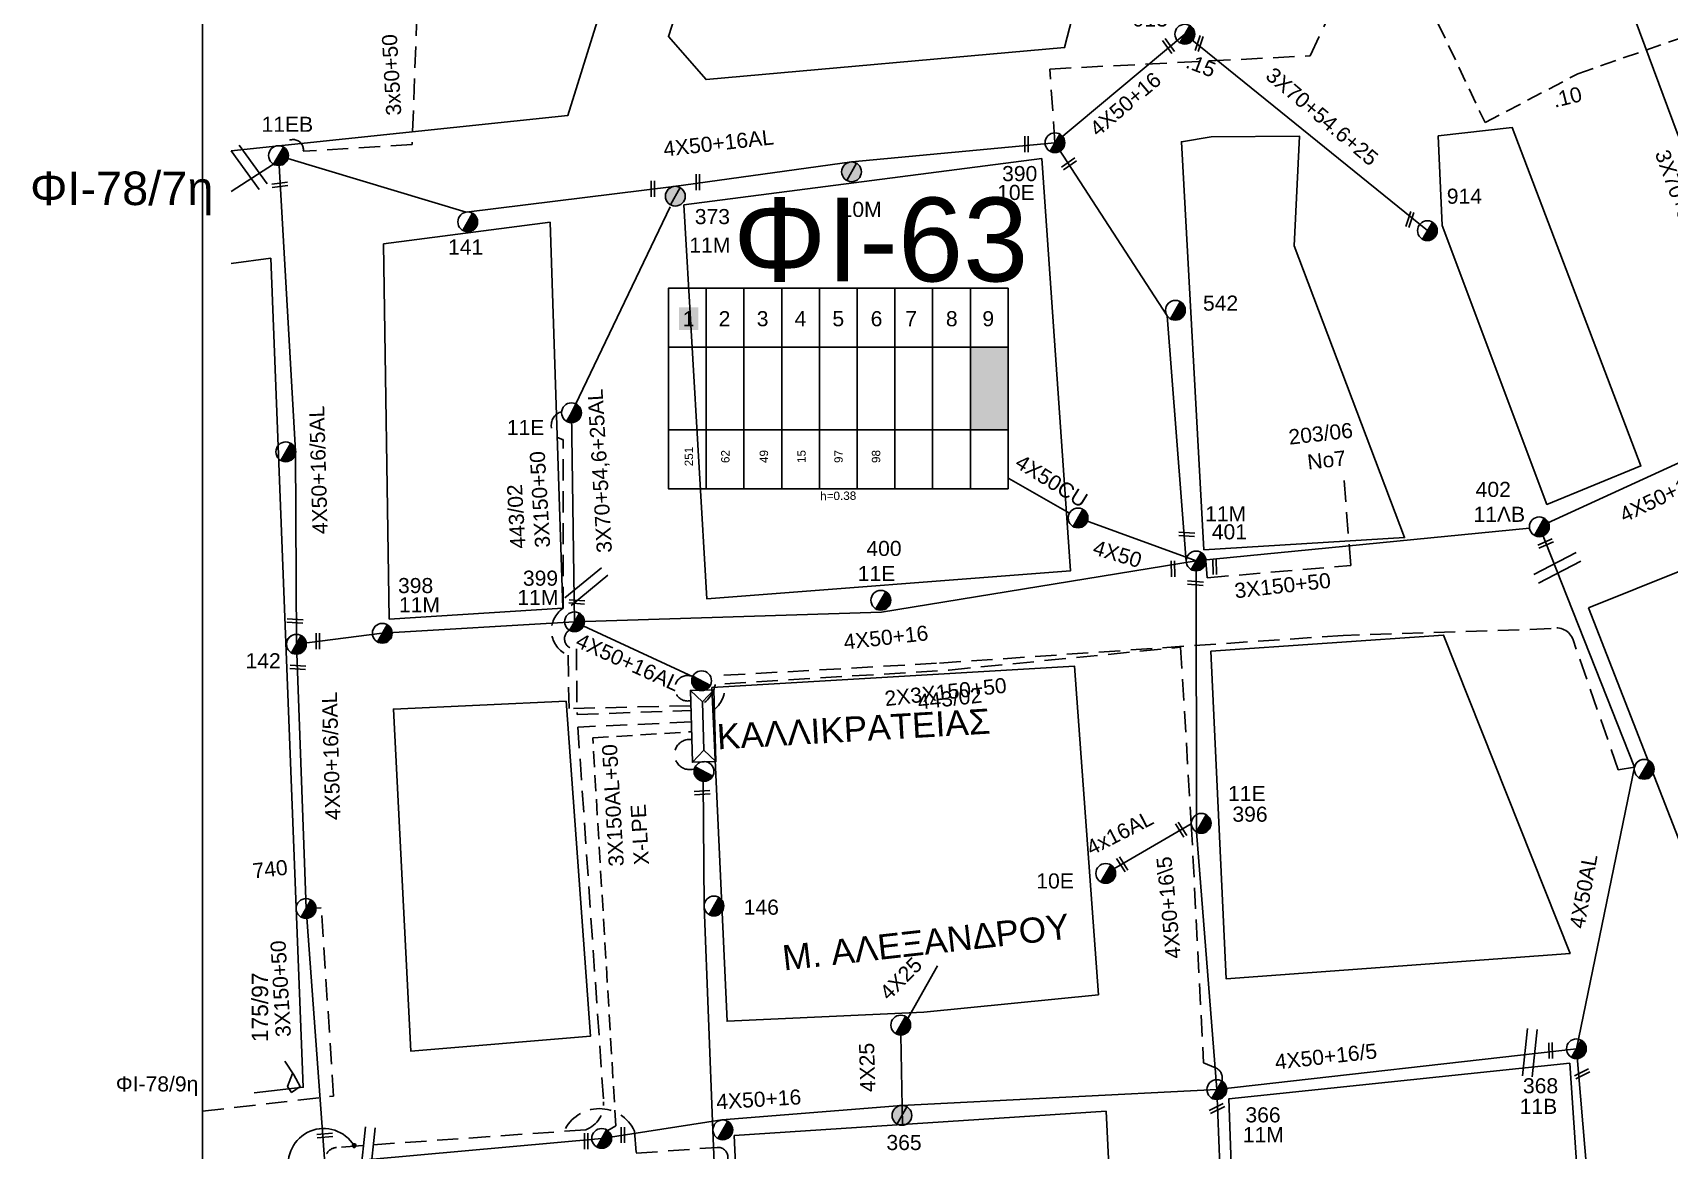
# Model space of a CAD drawing. Header units: millimetres. Extents: x 7453 to 9570, y 777 to 1872.
# Drawn here: x 7471.5 to 7666.6, y 1642.2 to 1775.5 of the extents above; entities that cross this region are included whole.
import ezdxf
from ezdxf.enums import TextEntityAlignment as Align

# ---------------------------------------------------------------- set-up
doc = ezdxf.new("R2010")
doc.units = ezdxf.units.MM
doc.linetypes.add('DASHED', pattern=[19.05, 12.7, -6.35])
for name, color, linetype in [('Άγνωστα', 7, 'Continuous'), ('Ασφαλειοκιβώτια Χ.Τ 9 αναχωρήσεων', 7, 'Continuous'), ('Γέφυρες Εναέριου Δικτύου', 7, 'Continuous'), ('Γυμνά εναέρια ΧΤ (3Φ)   4x16AL', 7, 'Continuous'), ('Γυμνά εναέρια ΧΤ (3Φ)   4x50AL', 7, 'Continuous'), ('Γυμνά εναέρια ΧΤ και ΦΟΠ (3Φ)   4x50+16AL', 7, 'Continuous'), ('Εναέρια παροχή ΧΤ 4x25', 7, 'SYN_LINE'), ('Επιγραφές - Σχήματα', 7, 'Continuous'), ('Καλώδια ΧΤ   3x150+50AL', 7, 'DASHED'), ('Καλώδια ΧΤ   3x150AL+50XLPE', 7, 'DASHED'), ('Καλώδια ΧΤ   4x25CU', 7, 'DASHED'), ('Καλώδια ΧΤ   4x50CU', 7, 'DASHED'), ('Μηχανική τομή', 7, 'Continuous'), ('Στύλος Ξύλινος', 7, 'Continuous'), ('Στύλος Ξύλινος @ 1', 7, 'Continuous'), ('Στύλος ΦΜ', 7, 'Continuous'), ('Στύλος ΦΜ @ 1', 7, 'Continuous'), ('Συνδέσεις', 7, 'Continuous'), ('Συνεστραμμένα ΧΤ   3x70+54.6+25 AL', 7, 'SYN_LINE'), ('Τομή', 7, 'Continuous'), ('Υποσταθμός εναέριος 2 στύλων', 7, 'Continuous'), ('Υποσταθμός πόλεως', 7, 'Continuous'), ('Υπόβαθρο ΔΕΗ', 7, 'Continuous'), ('Υπόγεια Καλώδια Δικτύου ΧΤ   .10', 7, 'DASHED'), ('Υπόγεια Καλώδια Δικτύου ΧΤ   .15', 7, 'DASHED')]:
    doc.layers.add(name, color=color, linetype=linetype)
doc.styles.get("Standard").update_dxf_attribs({"font": 'ARIAL.TTF'})
doc.linetypes.add('SYN_LINE', pattern='A,0.5,-0.0001,["/\\/\\/\\/",Standard,S=0.1,R=0,X=0,Y=-0.05],-0.25', length=0.7501)

# ---------------------------------------------------------------- blocks, each defined once
blk = doc.blocks.new('ΥΠΑΡΧΩΝ ΤΣΙΜΕΝΤΕΝΙΟΣ ΣΤΥΛΟΣ')
at = {"layer": 'Στύλος ΦΜ'}
blk.add_hatch(color=7, dxfattribs=at).paths.add_polyline_path([(-1.29, -2.28, 0.574793), (2.62, 0, 0.268822), (1.3, 2.27)])
at = {"layer": 'Στύλος ΦΜ', "color": 7}
blk.add_line((-1.29, -2.28), (1.3, 2.27), dxfattribs=at)
blk.add_circle((0, 0), 2.62, dxfattribs=at)
at = {"layer": 'Στύλος ΦΜ', "flags": 4}
for tag, p in [('ΑΡΙΘΜΟΣ', (-4.68, 8.05)), ('ΤΥΠΟΣ', (-4.91, 3.03))]:
    blk.add_attdef(tag, p, '', height=4, dxfattribs=at)
blk = doc.blocks.new('ΥΠΑΡΧΩΝ ΞΥΛΙΝΟΣ ΣΤΥΛΟΣ')
at = {"layer": 'Στύλος Ξύλινος'}
h = blk.add_hatch(color=7, dxfattribs=at)
h.paths.add_polyline_path([(-2.62, 0, 0.270008), (-1.29, -2.28), (1.3, 2.27, 0.576266)])
h.paths.add_polyline_path([(-1.29, -2.28, 0.574793), (2.62, 0, 0.268822), (1.3, 2.27)])
at = {"layer": 'Στύλος Ξύλινος', "color": 7}
blk.add_line((-1.29, -2.28), (1.3, 2.27), dxfattribs=at)
blk.add_circle((0, 0), 2.62, dxfattribs=at)
at = {"layer": 'Στύλος Ξύλινος', "flags": 4}
for tag, p in [('ΑΡΙΘΜΟΣ', (-4.91, 8.6)), ('ΤΥΠΟΣ', (-4.85, 3.39))]:
    blk.add_attdef(tag, p, '', height=4, dxfattribs=at)
blk = doc.blocks.new('ΥΠΟΣΤΑΘΜΟΣ ΕΝΑΕΡΙΟΣ ΕΠΙ 2 ΣΤΥΛΩΝ')
at = {"layer": 'Υποσταθμός εναέριος 2 στύλων', "linetype": 'Continuous'}
for points in [[(-11.97, -2.11, 0.574793), (-8.45, -0.07, 0.268822), (-9.64, 1.98)], [(9.68, -2.15, 0.574793), (13.19, -0.1, 0.268822), (12.01, 1.95)]]:
    blk.add_hatch(color=256, dxfattribs=at).paths.add_polyline_path(points)
for p, q in [((-11.97, -2.11), (-9.64, 1.98)), ((9.68, -2.15), (12.01, 1.95))]:
    blk.add_line(p, q, dxfattribs=at)
for centre in [(-10.81, -0.07), (10.84, -0.1)]:
    blk.add_circle(centre, 2.36, dxfattribs=at)
at = {"layer": 'Υποσταθμός πόλεως', "linetype": 'Continuous', "ltscale": 40}
blk.add_lwpolyline([(-8.57, 2.82), (8.57, 2.82), (8.57, -2.82), (-8.57, -2.82)], close=True, dxfattribs=at)
for points in [[(-5.75, 0), (-8.57, 2.82)], [(-8.57, -2.82), (-5.75, 0)], [(-5.75, 0), (5.75, 0)], [(5.75, 0), (8.57, 2.82)], [(8.57, -2.82), (5.75, 0)]]:
    blk.add_lwpolyline(points, dxfattribs=at)
at = {"layer": 'Υποσταθμός εναέριος 2 στύλων', "ltscale": 40, "flags": 1}
for tag, p in [('ΜΕΤΑΣΧΗΜΑΤΙΣΜΟΣ', (14.09, 2.51)), ('ΙΣΧΥΣ', (14.07, -0.28)), ('ΑΡΙΘΜΟΣ', (14.19, -3))]:
    blk.add_attdef(tag, p, '', height=1.8, dxfattribs=at)
blk = doc.blocks.new('ΜΗΧΑΝΙΚΗ ΤΟΜΗ')
at = {"layer": 'Μηχανική τομή', "ltscale": 40}
for p, q in [((-1.89, 0.78), (1.89, 0.78)), ((1.89, 0), (-1.89, 0))]:
    blk.add_line(p, q, dxfattribs=at)
blk = doc.blocks.new('ΤΟΜΗ')
at = {"layer": 'Τομή', "ltscale": 40}
for p, q in [((-5.68, 0), (5.68, 0)), ((5.68, -2.33), (-5.68, -2.33))]:
    blk.add_line(p, q, dxfattribs=at)
blk = doc.blocks.new('ΑΣΦΑΛΕΙΟΚΙΒΩΤΙΟ ΥΠΟΣΤΑΘΜΟΥ 9A ΑΝΑΧΩΡΗΣΕΩΝ')
at = {"layer": 'Ασφαλειοκιβώτια Χ.Τ 9 αναχωρήσεων', "ltscale": 40}
for p, q in [((0, 0), (0, 23.91)), ((4.5, 0), (4.5, 23.91)), ((9, 0), (9, 23.91)), ((13.5, 0), (13.5, 23.91)), ((18, 0), (18, 23.91)), ((22.5, 0), (22.5, 23.91)), ((27, 0), (27, 23.91)), ((31.5, 0), (31.5, 23.91)), ((36, 0), (36, 23.91)), ((0, 16.87), (40.5, 16.87)), ((0, 7.04), (40.5, 7.04))]:
    blk.add_line(p, q, dxfattribs=at)
at = {"layer": 'Ασφαλειοκιβώτια Χ.Τ 9 αναχωρήσεων'}
blk.add_lwpolyline([(40.5, 0), (40.5, 23.91), (0, 23.91), (0, 0)], close=True, dxfattribs=at)
for s, p in [('1', (1.71, 19.38)), ('2', (5.99, 19.38)), ('3', (10.53, 19.38)), ('4', (15.04, 19.38)), ('5', (19.55, 19.38)), ('6', (24.11, 19.38)), ('7', (28.24, 19.38)), ('8', (33.08, 19.38)), ('9', (37.43, 19.38))]:
    blk.add_text(s, height=1.8, dxfattribs=at).set_placement(p)
at = {"layer": 'Ασφαλειοκιβώτια Χ.Τ 9 αναχωρήσεων', "ltscale": 40}
for tag, height, rotation, p in [('ΟΝΟΜΑ', 2.5, 0.6514, (19.14, 25.35)), ('ΚΕΙΜΕΝΟ 1', 1, 90, (2.42, 3.84)), ('ΚΕΙΜΕΝΟ 2', 1, 90, (6.78, 3.84)), ('ΚΕΙΜΕΝΟ 3', 1, 90, (11.38, 3.84)), ('ΚΕΙΜΕΝΟ 4', 1, 90, (15.86, 3.84)), ('ΚΕΙΜΕΝΟ 5', 1, 90, (20.28, 3.84)), ('ΚΕΙΜΕΝΟ 6', 1, 90, (24.74, 3.84)), ('ΚΕΙΜΕΝΟ 7', 1, 90, (29.28, 3.84)), ('ΚΕΙΜΕΝΟ 8', 1, 90, (33.65, 3.84)), ('ΚΕΙΜΕΝΟ 9', 1, 90, (38.21, 3.84)), ('ΣΧ', 1, 0.6514, (20.24, -0.85))]:
    blk.add_attdef(tag, text='', height=height, rotation=rotation, dxfattribs=at).set_placement(p, align=Align.MIDDLE_CENTER)
blk = doc.blocks.new('_ΣΥΝΔΕΣΗ')
at = {"layer": 'Συνδέσεις', "linetype": 'SYN_LINE', "ltscale": 40}
blk.add_hatch(color=256, dxfattribs=at).paths.add_polyline_path([(0.5, -0.01, 1), (-0.5, -0.01, 1)])
at = {"layer": 'Συνδέσεις'}
blk.add_circle((0, -0.01), 0.5, dxfattribs=at)

msp = doc.modelspace()

# ---------------------------------------------------------------- hatches: boundary and pattern name
at = {"layer": 'Ασφαλειοκιβώτια Χ.Τ 9 αναχωρήσεων'}
for color, points in [(6, [(7548.53, 1740.08), (7550.83, 1740.08), (7550.83, 1742.79), (7548.53, 1742.79)]), (85, [(7548.53, 1740.08), (7550.83, 1740.08), (7550.83, 1742.79), (7548.53, 1742.79)]), (5, [(7548.53, 1740.08), (7550.83, 1740.08), (7550.83, 1742.79), (7548.53, 1742.79)]), (2, [(7548.53, 1740.08), (7550.83, 1740.08), (7550.83, 1742.79), (7548.53, 1742.79)]), (1, [(7548.53, 1740.08), (7550.83, 1740.08), (7550.83, 1742.79), (7548.53, 1742.79)]), (62, [(7548.53, 1740.08), (7550.83, 1740.08), (7550.83, 1742.79), (7548.53, 1742.79)]), (27, [(7548.53, 1740.08), (7550.83, 1740.08), (7550.83, 1742.79), (7548.53, 1742.79)]), (133, [(7587.77, 1738.02), (7583.27, 1738.02), (7583.27, 1728.19), (7587.77, 1728.19)])]:
    msp.add_hatch(color=color, dxfattribs=at).paths.add_polyline_path(points)

# ---------------------------------------------------------------- linework, layer by layer
at = {"layer": 'Άγνωστα', "color": 151, "linetype": 'DASHED', "ltscale": 0.2}
msp.add_lwpolyline([(7593.35, 1762.41), (7592.73, 1771.21), (7623.78, 1772.78), (7629.25, 1784.39)], dxfattribs=at)
at = {"layer": 'Άγνωστα', "color": 7, "linetype": 'DASHED', "ltscale": 0.2}
msp.add_lwpolyline([(7517.41, 1781.51), (7516.71, 1762.21), (7503.73, 1761.4, 0.943603), (7501.36, 1761.91, 64.561217)], format="xyb", dxfattribs=at)
at = {"layer": 'Άγνωστα', "color": 27}
msp.add_lwpolyline([(7500.2, 1759.86), (7495.14, 1756.6)], dxfattribs=at)
at = {"layer": 'Άγνωστα', "color": 1, "linetype": 'DASHED', "ltscale": 0.2}
msp.add_lwpolyline([(7536.29, 1702.06), (7536.38, 1694.22), (7549.95, 1694.7)], dxfattribs=at)
msp.add_arc((7536.09, 1703.25), 1.21, 121.7858, 279.5307, dxfattribs=at)
at = {"layer": 'Γέφυρες Εναέριου Δικτύου', "ltscale": 20}
msp.add_arc((7506.17, 1640.61), 4.23, 31.1536, 275.4678, dxfattribs=at)
at = {"layer": 'Γυμνά εναέρια ΧΤ (3Φ)   4x16AL', "color": 27, "ltscale": 20}
msp.add_lwpolyline([(7609.61, 1681.17), (7599.41, 1675.27)], dxfattribs=at)
at = {"layer": 'Γυμνά εναέρια ΧΤ (3Φ)   4x50AL', "color": 2, "linetype": 'SYN_LINE', "ltscale": 15}
msp.add_lwpolyline([(7610.18, 1712.54), (7596.12, 1717.67)], dxfattribs=at)
at = {"layer": 'Γυμνά εναέρια ΧΤ και ΦΟΠ (3Φ)   4x50+16AL', "color": 151}
for points in [[(7608.84, 1775.37), (7593.35, 1762.42), (7606.72, 1741.79), (7609, 1712.45)], [(7651.1, 1716.61), (7682.56, 1731.02)], [(7610.18, 1712.54), (7649.94, 1716.46)]]:
    msp.add_lwpolyline(points, dxfattribs=at)
at = {"layer": 'Γυμνά εναέρια ΧΤ και ΦΟΠ (3Φ)   4x50+16AL', "color": 133}
for points in [[(7501.9, 1760.52), (7523.16, 1754.14), (7547.91, 1757.21), (7569.14, 1760.13), (7593.35, 1762.41)], [(7500.85, 1759.71), (7502.82, 1725.62), (7502.91, 1702.6)]]:
    msp.add_lwpolyline(points, dxfattribs=at)
at = {"layer": 'Γυμνά εναέρια ΧΤ και ΦΟΠ (3Φ)   4x50+16AL', "color": 62}
msp.add_lwpolyline([(7679.54, 1568.23), (7659.97, 1596.39), (7658.75, 1616.21), (7655.52, 1654.35), (7662.44, 1687.93), (7651.11, 1716.61)], dxfattribs=at)
at = {"layer": 'Γυμνά εναέρια ΧΤ και ΦΟΠ (3Φ)   4x50+16AL', "color": 2}
for points in [[(7550.21, 1698.71), (7536.07, 1705.27), (7572.66, 1706.44), (7610.18, 1712.54)], [(7610.18, 1712.54), (7610.21, 1680.22), (7612.65, 1649.48)]]:
    msp.add_lwpolyline(points, dxfattribs=at)
at = {"layer": 'Γυμνά εναέρια ΧΤ και ΦΟΠ (3Φ)   4x50+16AL', "color": 1}
for points in [[(7502.91, 1702.6), (7513.15, 1703.91), (7536.07, 1705.27)], [(7502.91, 1702.6), (7504.07, 1671.08), (7506.3, 1640.67), (7495.14, 1639.05)]]:
    msp.add_lwpolyline(points, dxfattribs=at)
at = {"layer": 'Γυμνά εναέρια ΧΤ και ΦΟΠ (3Φ)   4x50+16AL', "color": 5, "linetype": 'DASHED', "ltscale": 0.2}
msp.add_lwpolyline([(7550.04, 1691.23, 1.268308), (7550.38, 1687.75)], format="xyb", dxfattribs=at)
at = {"layer": 'Γυμνά εναέρια ΧΤ και ΦΟΠ (3Φ)   4x50+16AL', "color": 5}
msp.add_lwpolyline([(7551.4, 1686.26), (7551.51, 1671.37), (7552.57, 1644.64), (7553.47, 1622.24), (7554.99, 1593.37), (7556.21, 1571.85)], dxfattribs=at)
at = {"layer": 'Γυμνά εναέρια ΧΤ και ΦΟΠ (3Φ)   4x50+16AL', "color": 6}
msp.add_lwpolyline([(7655.52, 1654.35), (7612.65, 1649.48), (7575.05, 1647.58), (7553.65, 1645.86), (7539.31, 1643.66), (7506.3, 1640.67)], dxfattribs=at)
at = {"layer": 'Γυμνά εναέρια ΧΤ και ΦΟΠ (3Φ)   4x50+16AL', "color": 27}
msp.add_lwpolyline([(7612.65, 1649.48), (7613.85, 1619.27), (7614.28, 1594.81), (7615.96, 1574.53), (7618.18, 1563.19)], dxfattribs=at)
at = {"layer": 'Εναέρια παροχή ΧΤ 4x25', "ltscale": 10}
msp.add_lwpolyline([(7575.31, 1657.04), (7579.36, 1664.26)], dxfattribs=at)
at = {"layer": 'Επιγραφές - Σχήματα'}
msp.add_lwpolyline([(7491.72, 779.23), (9463.63, 779.23), (9463.63, 1862.62), (7491.72, 1862.62)], close=True, dxfattribs=at)
at = {"layer": 'Επιγραφές - Σχήματα', "ltscale": 20}
msp.add_lwpolyline([(7501.52, 1652.89), (7502.61, 1651.23), (7503.36, 1649.84), (7502.33, 1649.15), (7501.86, 1649.84), (7502.44, 1651.4)], dxfattribs=at)
at = {"layer": 'Επιγραφές - Σχήματα', "color": 2, "linetype": 'DASHED', "ltscale": 0.2}
msp.add_arc((7549.55, 1697.35), 1.52, 66.3499, 283.9944, dxfattribs=at)
at = {"layer": 'Καλώδια ΧΤ   3x150+50AL', "color": 133, "ltscale": 0.2}
msp.add_lwpolyline([(7549.93, 1695.26), (7535.42, 1694.93), (7535.3, 1701.29, -0.59482), (7534.72, 1706.9), (7534.73, 1727.01, -0.798181), (7534.53, 1730.34, -4.113089)], format="xyb", dxfattribs=at)
at = {"layer": 'Καλώδια ΧΤ   3x150+50AL', "color": 151, "ltscale": 0.2}
msp.add_lwpolyline([(7611.35, 1712.54), (7611.5, 1710.53), (7628.63, 1712.01), (7627.72, 1723.34)], dxfattribs=at)
at = {"layer": 'Καλώδια ΧΤ   3x150+50AL', "color": 62, "ltscale": 0.2}
for points in [[(7627.73, 1703.66), (7579.24, 1700.33), (7552.89, 1698.84, -0.246479), (7551.58, 1695.65)], [(7662.44, 1687.93), (7660.5, 1687.63), (7655.12, 1703.13, 0.403301), (7652.5, 1704.46), (7627.73, 1703.66)]]:
    msp.add_lwpolyline(points, format="xyb", dxfattribs=at)
at = {"layer": 'Καλώδια ΧΤ   3x150+50AL', "color": 27, "ltscale": 0.2}
msp.add_lwpolyline([(7552.59, 1694.65, 0.258208), (7553.98, 1697.89), (7580.74, 1699.52), (7608.32, 1702.24), (7609.61, 1681.17), (7611.06, 1652.67), (7612.51, 1652.08, -0.391453), (7613.24, 1650.51, 0.181237)], format="xyb", dxfattribs=at)
at = {"layer": 'Καλώδια ΧΤ   3x150+50AL', "color": 85, "ltscale": 0.2}
for points in [[(7549.98, 1693.33), (7536.47, 1692.72), (7539.54, 1648.01, -0.329038), (7537.42, 1644.69), (7507.69, 1642.58, 0.255367), (7506.52, 1641.82, 1.685045)], [(7543.24, 1644.53), (7543.43, 1641.88), (7553.07, 1642.59, -0.404715), (7554.37, 1641.5), (7555.12, 1624.8, -0.912851), (7555.29, 1620.08), (7556.45, 1596.1, -1.034704), (7556.43, 1590.9), (7557.05, 1577.33), (7557.91, 1576.96, -0.432669), (7558.33, 1575.77), (7556.21, 1571.85)]]:
    msp.add_lwpolyline(points, format="xyb", dxfattribs=at)
at = {"layer": 'Καλώδια ΧΤ   3x150+50AL', "color": 62, "ltscale": 0.2}
msp.add_lwpolyline([(7491.72, 1646.9), (7507.35, 1648.7), (7505.87, 1671.16), (7504.07, 1671.03)], dxfattribs=at)
at = {"layer": 'Καλώδια ΧΤ   3x150+50AL', "color": 85, "ltscale": 0.2}
msp.add_arc((7539.03, 1642.57), 4.64, 25.0209, 155.2506, dxfattribs=at)
at = {"layer": 'Καλώδια ΧΤ   3x150AL+50XLPE', "color": 6, "ltscale": 0.15}
msp.add_lwpolyline([(7540.03, 1644.59), (7541, 1645.14), (7538.24, 1691.44), (7550.02, 1692.16)], dxfattribs=at)
at = {"layer": 'Καλώδια ΧΤ   4x25CU', "linetype": 'SYN_LINE', "ltscale": 14}
msp.add_lwpolyline([(7575.16, 1645.28), (7574.96, 1656)], dxfattribs=at)
at = {"layer": 'Καλώδια ΧΤ   4x50CU', "color": 2, "linetype": 'SYN_LINE', "ltscale": 10}
msp.add_line((7595.09, 1718.25), (7587.85, 1722.36), dxfattribs=at)
at = {"layer": 'Συνεστραμμένα ΧΤ   3x70+54.6+25 AL', "color": 6, "ltscale": 15}
msp.add_lwpolyline([(7660.87, 1781.6), (7667.54, 1763.59), (7674.53, 1746.82), (7682.56, 1731.02)], dxfattribs=at)
at = {"layer": 'Συνεστραμμένα ΧΤ   3x70+54.6+25 AL', "color": 151, "ltscale": 15}
msp.add_lwpolyline([(7637.76, 1751.93), (7608.84, 1775.37)], dxfattribs=at)
at = {"layer": 'Συνεστραμμένα ΧΤ   3x70+54.6+25 AL', "color": 133, "ltscale": 20}
msp.add_lwpolyline([(7536.07, 1705.27), (7535.71, 1730.21), (7547.49, 1754.79)], dxfattribs=at)
at = {"layer": 'Υπόβαθρο ΔΕΗ'}
for points in [[(7495.41, 1807.26), (7501.16, 1821.86), (7547.71, 1805.6), (7535.27, 1765.65), (7495.14, 1761.44)], [(7556.64, 1804.15), (7598.13, 1787.99), (7594.5, 1773.77), (7551.75, 1769.96), (7547.27, 1775.1), (7556.64, 1804.15)], [(7639.03, 1763.24), (7639.51, 1752.54), (7652, 1719.27), (7663.22, 1723.88), (7647.85, 1764.25), (7639.03, 1763.24)], [(7611.12, 1713.88), (7635.03, 1715.32), (7621.87, 1750.11), (7622.52, 1763.19), (7611.97, 1763.11), (7608.42, 1762.53), (7611.12, 1713.88)], [(7549.11, 1755), (7591.77, 1760.52), (7595.2, 1711.34), (7551.83, 1708.02), (7549.11, 1755)], [(7513.31, 1750.37), (7533.15, 1752.94), (7534.68, 1706.9), (7513.99, 1705.61), (7513.31, 1750.37)], [(7495.14, 1748.02), (7499.86, 1748.63), (7503.74, 1649.76), (7497.88, 1649.09)], [(7656.96, 1706.95), (7668.26, 1711.48), (7683.02, 1672.98), (7672.07, 1668.21), (7656.96, 1706.95)], [(7611.95, 1701.79), (7639.68, 1703.69), (7654.76, 1665.73), (7613.76, 1662.71), (7611.95, 1701.79)], [(7598.55, 1660.8), (7595.68, 1700), (7552.46, 1697.44), (7554.26, 1657.63), (7577.72, 1658.7), (7598.55, 1660.8)], [(7535.06, 1695.82), (7514.48, 1694.86), (7516.54, 1654.08), (7537.96, 1655.85), (7535.06, 1695.82)], [(7654.74, 1652.64), (7614.09, 1648.39), (7616.68, 1576.11), (7659.76, 1578.13), (7654.74, 1652.64)], [(7599.45, 1646.91), (7555.11, 1643.99), (7558.4, 1572.89), (7602.99, 1574.8), (7599.45, 1646.91)]]:
    msp.add_lwpolyline(points, dxfattribs=at)
at = {"layer": 'Υπόγεια Καλώδια Δικτύου ΧΤ   .10', "color": 62, "ltscale": 0.15}
msp.add_lwpolyline([(7631.03, 1783.42, 1.091756), (7633.21, 1781.4), (7634.44, 1784.41, -0.669634), (7635.39, 1784.36), (7644.63, 1764.82), (7655.71, 1770.65), (7679.67, 1778.98), (7708.77, 1709.32, -1.01034), (7710.81, 1704.7), (7716.12, 1691.78)], format="xyb", dxfattribs=at)

# ---------------------------------------------------------------- block references
at = {"layer": 'Ασφαλειοκιβώτια Χ.Τ 9 αναχωρήσεων'}
ref = msp.add_blockref('ΑΣΦΑΛΕΙΟΚΙΒΩΤΙΟ ΥΠΟΣΤΑΘΜΟΥ 9A ΑΝΑΧΩΡΗΣΕΩΝ', (7547.27, 1721.15), dxfattribs=at)
ref.add_attrib('ΚΕΙΜΕΝΟ 6', '98', dxfattribs={"ltscale": 40, "height": 1, "rotation": 90}).set_placement((7572.02, 1724.99), align=Align.MIDDLE_CENTER)
ref.add_attrib('ΚΕΙΜΕΝΟ 5', '97', dxfattribs={"ltscale": 40, "height": 1, "rotation": 90}).set_placement((7567.55, 1724.99), align=Align.MIDDLE_CENTER)
ref.add_attrib('ΚΕΙΜΕΝΟ 4', '15', dxfattribs={"ltscale": 40, "height": 1, "rotation": 90}).set_placement((7563.13, 1724.99), align=Align.MIDDLE_CENTER)
ref.add_attrib('ΚΕΙΜΕΝΟ 3', '49', dxfattribs={"ltscale": 40, "height": 1, "rotation": 90}).set_placement((7558.65, 1724.99), align=Align.MIDDLE_CENTER)
ref.add_attrib('ΚΕΙΜΕΝΟ 1', '251', dxfattribs={"ltscale": 40, "height": 1, "rotation": 90}).set_placement((7549.7, 1724.99), align=Align.MIDDLE_CENTER)
ref.add_attrib('ΚΕΙΜΕΝΟ 2', '62', dxfattribs={"ltscale": 40, "height": 1, "rotation": 90}).set_placement((7554.05, 1724.99), align=Align.MIDDLE_CENTER)
ref.add_attrib('ΣΧ', 'h=0.38', dxfattribs={"ltscale": 40, "height": 1, "rotation": 0.6514}).set_placement((7567.51, 1720.3), align=Align.MIDDLE_CENTER)
at = {"layer": 'Μηχανική τομή'}
for p, xscale, yscale, zscale, rotation in [((7607.05, 1774.07), 0.5000000000001291, 0.5000000000001291, 0.5000000000001291, 125.7261079678388), ((7610.73, 1774.18), 0.5000000000001645, 0.5000000000001645, 0.5000000000001645, 71.28223366570143), ((7590.15, 1762.25), 0.5000000000000878, 0.5000000000000878, 0.5000000000000878, 90.038481386364), ((7595.15, 1759.74), 0.500000000000035, 0.500000000000035, 0.500000000000035, 34.75761399280639), ((7550.96, 1757.72), 0.500000000000031, 0.500000000000031, 0.500000000000031, 90.038481386364), ((7500.97, 1757.2), 0.5000000000000392, 0.5000000000000392, 0.5000000000000392, 7.302815336065095), ((7545.59, 1756.92), 0.500000000000031, 0.500000000000031, 0.500000000000031, 90.038481386364), ((7635.84, 1753.19), 0.5000000000001645, 0.5000000000001645, 0.5000000000001645, 71.28223366570143), ((7609.08, 1715.9), 0.5000000000000807, 0.5000000000000807, 0.5000000000000807, 176.105308999657), ((7651.77, 1714.81), 0.5000000000001075, 0.5000000000001075, 0.5000000000001075, 203.4811816950861), ((7607.61, 1711.6), 0.500000000000047, 0.500000000000047, 0.500000000000047, 91.07733997924393), ((7612.6, 1711.87), 0.500000000000047, 0.500000000000047, 0.500000000000047, 91.07733997924393), ((7610.11, 1710.08), 0.5000000000000788, 0.5000000000000788, 0.5000000000000788, 176.1053089996603), ((7536.36, 1707.85), 0.5000000000000807, 0.5000000000000807, 0.5000000000000807, 176.105308999657), ((7502.76, 1705.56), 0.5000000000000807, 0.5000000000000807, 0.5000000000000807, 176.105308999657), ((7505.65, 1702.96), 0.5000000000001137, 0.5000000000001137, 0.5000000000001137, 90), ((7503.1, 1700.04), 0.5000000000000807, 0.5000000000000807, 0.5000000000000807, 176.105308999657), ((7551.3, 1684.7), 0.5000000000000884, 0.5000000000000884, 0.5000000000000884, 4.241713739222488), ((7608.22, 1680.38), 0.5000000000000449, 0.5000000000000449, 0.5000000000000449, 302.8665394165673), ((7601.22, 1676.25), 0.5000000000000568, 0.5000000000000568, 0.5000000000000568, 302.8665394165664), ((7652.27, 1654.13), 0.5000000000000646, 0.5000000000000646, 0.5000000000000646, 271.1345343891991), ((7656.12, 1651.54), 0.500000000000069, 0.500000000000069, 0.500000000000069, 206.6738276913492), ((7612.57, 1647.4), 0.500000000000069, 0.500000000000069, 0.500000000000069, 206.6738276913492), ((7542.02, 1644.07), 0.5000000000000807, 0.5000000000000807, 0.5000000000000807, 90), ((7506.28, 1644.2), 0.4999999999998483, 0.4999999999998483, 0.4999999999998483, 185.1703901328316), ((7537.66, 1643.32), 0.5000000000001137, 0.5000000000001137, 0.5000000000001137, 90)]:
    msp.add_blockref('ΜΗΧΑΝΙΚΗ ΤΟΜΗ', p, dxfattribs=dict(at, xscale=xscale, yscale=yscale, zscale=zscale, rotation=rotation))
at = {"layer": 'Στύλος Ξύλινος @ 1', "ltscale": 40}
ref = msp.add_blockref('ΥΠΑΡΧΩΝ ΞΥΛΙΝΟΣ ΣΤΥΛΟΣ', (7569.1, 1758.95), dxfattribs=dict(at, xscale=0.4499999999998181, yscale=0.4499999999998181, zscale=0.4499999999998181))
ref.add_attrib('ΤΥΠΟΣ', '10M', (7567.8, 1753.57), dxfattribs={"layer": 'Στύλος Ξύλινος', "height": 1.8, "flags": 4})
ref = msp.add_blockref('ΥΠΑΡΧΩΝ ΞΥΛΙΝΟΣ ΣΤΥΛΟΣ', (7548.09, 1756.04), dxfattribs=dict(at, xscale=0.4499999999998181, yscale=0.4499999999998181, zscale=0.4499999999998181))
ref.add_attrib('ΤΥΠΟΣ', '11Μ', (7549.76, 1749.31), dxfattribs={"layer": 'Στύλος Ξύλινος', "height": 1.8, "flags": 4})
ref.add_attrib('ΑΡΙΘΜΟΣ', '373', (7550.41, 1752.71), dxfattribs={"layer": 'Στύλος Ξύλινος', "height": 1.8, "flags": 4})
ref = msp.add_blockref('ΥΠΑΡΧΩΝ ΞΥΛΙΝΟΣ ΣΤΥΛΟΣ', (7575.11, 1646.41), dxfattribs=dict(at, xscale=0.4499999999998181, yscale=0.4499999999998181, zscale=0.4499999999998181))
ref.add_attrib('ΑΡΙΘΜΟΣ', '365', (7573.26, 1642.27), dxfattribs={"layer": 'Στύλος Ξύλινος', "height": 1.8, "flags": 4})
at = {"layer": 'Στύλος ΦΜ @ 1', "ltscale": 40}
ref = msp.add_blockref('ΥΠΑΡΧΩΝ ΤΣΙΜΕΝΤΕΝΙΟΣ ΣΤΥΛΟΣ', (7608.84, 1775.37), dxfattribs=dict(at, xscale=0.4499999999998181, yscale=0.4499999999998181, zscale=0.4499999999998181))
ref.add_attrib('ΤΥΠΟΣ', '11Β', (7602.83, 1778.87), dxfattribs={"layer": 'Στύλος ΦΜ', "height": 1.8, "flags": 4})
ref.add_attrib('ΑΡΙΘΜΟΣ', '913', (7602.62, 1776.28), dxfattribs={"layer": 'Στύλος ΦΜ', "height": 1.8, "flags": 4})
ref = msp.add_blockref('ΥΠΑΡΧΩΝ ΤΣΙΜΕΝΤΕΝΙΟΣ ΣΤΥΛΟΣ', (7500.78, 1760.88), dxfattribs=dict(at, xscale=0.4499999999998181, yscale=0.4499999999998181, zscale=0.4499999999998181))
ref.add_attrib('ΑΡΙΘΜΟΣ', '11ΕΒ', (7498.76, 1763.72), dxfattribs={"layer": 'Στύλος ΦΜ', "height": 1.8, "flags": 4})
ref = msp.add_blockref('ΥΠΑΡΧΩΝ ΤΣΙΜΕΝΤΕΝΙΟΣ ΣΤΥΛΟΣ', (7593.35, 1762.42), dxfattribs=dict(at, xscale=0.4499999999998181, yscale=0.4499999999998181, zscale=0.4499999999998181))
ref.add_attrib('ΤΥΠΟΣ', '10Ε', (7586.46, 1755.59), dxfattribs={"layer": 'Στύλος ΦΜ', "height": 1.8, "flags": 4})
ref.add_attrib('ΑΡΙΘΜΟΣ', '390', (7587.05, 1757.84), dxfattribs={"layer": 'Στύλος ΦΜ', "height": 1.8, "flags": 4})
ref = msp.add_blockref('ΥΠΑΡΧΩΝ ΤΣΙΜΕΝΤΕΝΙΟΣ ΣΤΥΛΟΣ', (7637.76, 1751.93), dxfattribs=dict(at, xscale=0.4499999999998181, yscale=0.4499999999998181, zscale=0.4499999999998181))
ref.add_attrib('ΑΡΙΘΜΟΣ', '914', (7640.07, 1755.14), dxfattribs={"layer": 'Στύλος ΦΜ', "height": 1.8, "flags": 4})
ref = msp.add_blockref('ΥΠΑΡΧΩΝ ΤΣΙΜΕΝΤΕΝΙΟΣ ΣΤΥΛΟΣ', (7523.34, 1752.98), dxfattribs=dict(at, xscale=0.4499999999998181, yscale=0.4499999999998181, zscale=0.4499999999998181))
ref.add_attrib('ΑΡΙΘΜΟΣ', '141', (7520.99, 1749.08), dxfattribs={"layer": 'Στύλος ΦΜ', "height": 1.8, "flags": 4})
ref = msp.add_blockref('ΥΠΑΡΧΩΝ ΤΣΙΜΕΝΤΕΝΙΟΣ ΣΤΥΛΟΣ', (7607.71, 1742.43), dxfattribs=dict(at, xscale=0.4499999999998181, yscale=0.4499999999998181, zscale=0.4499999999998181))
ref.add_attrib('ΑΡΙΘΜΟΣ', '542', (7611, 1742.39), dxfattribs={"layer": 'Στύλος ΦΜ', "height": 1.8, "flags": 4})
ref = msp.add_blockref('ΥΠΑΡΧΩΝ ΤΣΙΜΕΝΤΕΝΙΟΣ ΣΤΥΛΟΣ', (7535.71, 1730.21), dxfattribs=dict(at, xscale=0.4499999999998181, yscale=0.4499999999998181, zscale=0.4499999999998181))
ref.add_attrib('ΤΥΠΟΣ', '11Ε', (7528, 1727.55), dxfattribs={"layer": 'Στύλος ΦΜ', "height": 1.8, "flags": 4})
at = {"layer": 'Στύλος ΦΜ @ 1', "ltscale": 40, "xscale": 0.4499999999998181, "yscale": 0.4499999999998181, "zscale": 0.4499999999998181}
for p in [(7501.65, 1725.55), (7596.11, 1717.67), (7502.91, 1702.61), (7663.6, 1687.69), (7504.06, 1671.08), (7574.96, 1657.18), (7539.31, 1643.66), (7553.75, 1644.68)]:
    msp.add_blockref('ΥΠΑΡΧΩΝ ΤΣΙΜΕΝΤΕΝΙΟΣ ΣΤΥΛΟΣ', p, dxfattribs=at)
at = {"layer": 'Στύλος ΦΜ @ 1', "ltscale": 40}
ref = msp.add_blockref('ΥΠΑΡΧΩΝ ΤΣΙΜΕΝΤΕΝΙΟΣ ΣΤΥΛΟΣ', (7651.1, 1716.61), dxfattribs=dict(at, xscale=0.4499999999998181, yscale=0.4499999999998181, zscale=0.4499999999998181))
ref.add_attrib('ΤΥΠΟΣ', '11ΛΒ', (7643.25, 1717.2), dxfattribs={"layer": 'Στύλος ΦΜ', "height": 1.8, "flags": 4})
ref.add_attrib('ΑΡΙΘΜΟΣ', '402', (7643.51, 1720.17), dxfattribs={"layer": 'Στύλος ΦΜ', "height": 1.8, "flags": 4})
ref = msp.add_blockref('ΥΠΑΡΧΩΝ ΤΣΙΜΕΝΤΕΝΙΟΣ ΣΤΥΛΟΣ', (7610.18, 1712.54), dxfattribs=dict(at, xscale=0.4499999999998181, yscale=0.4499999999998181, zscale=0.4499999999998181))
ref.add_attrib('ΤΥΠΟΣ', '11M', (7611.26, 1717.26), dxfattribs={"layer": 'Στύλος ΦΜ', "height": 1.8, "flags": 4})
ref.add_attrib('ΑΡΙΘΜΟΣ', '401', (7612.05, 1715.11), dxfattribs={"layer": 'Στύλος ΦΜ', "height": 1.8, "flags": 4})
ref = msp.add_blockref('ΥΠΑΡΧΩΝ ΤΣΙΜΕΝΤΕΝΙΟΣ ΣΤΥΛΟΣ', (7572.59, 1707.85), dxfattribs=dict(at, xscale=0.4499999999998181, yscale=0.4499999999998181, zscale=0.4499999999998181))
ref.add_attrib('ΤΥΠΟΣ', '11E', (7569.84, 1710.13), dxfattribs={"layer": 'Στύλος ΦΜ', "height": 1.8, "flags": 4})
ref.add_attrib('ΑΡΙΘΜΟΣ', '400', (7570.87, 1713.13), dxfattribs={"layer": 'Στύλος ΦΜ', "height": 1.8, "flags": 4})
ref = msp.add_blockref('ΥΠΑΡΧΩΝ ΤΣΙΜΕΝΤΕΝΙΟΣ ΣΤΥΛΟΣ', (7536.07, 1705.28), dxfattribs=dict(at, xscale=0.4499999999998181, yscale=0.4499999999998181, zscale=0.4499999999998181))
ref.add_attrib('ΤΥΠΟΣ', '11Μ', (7529.26, 1707.28), dxfattribs={"layer": 'Στύλος ΦΜ', "height": 1.8, "flags": 4})
ref.add_attrib('ΑΡΙΘΜΟΣ', '399', (7529.92, 1709.58), dxfattribs={"layer": 'Στύλος ΦΜ', "height": 1.8, "flags": 4})
ref = msp.add_blockref('ΥΠΑΡΧΩΝ ΤΣΙΜΕΝΤΕΝΙΟΣ ΣΤΥΛΟΣ', (7513.15, 1703.91), dxfattribs=dict(at, xscale=0.4499999999998181, yscale=0.4499999999998181, zscale=0.4499999999998181))
ref.add_attrib('ΤΥΠΟΣ', '11Μ', (7515.14, 1706.4), dxfattribs={"layer": 'Στύλος ΦΜ', "height": 1.8, "flags": 4})
ref.add_attrib('ΑΡΙΘΜΟΣ', '398', (7515.03, 1708.7), dxfattribs={"layer": 'Στύλος ΦΜ', "height": 1.8, "flags": 4})
ref = msp.add_blockref('ΥΠΑΡΧΩΝ ΤΣΙΜΕΝΤΕΝΙΟΣ ΣΤΥΛΟΣ', (7502.91, 1702.6), dxfattribs=dict(at, xscale=0.4499999999998181, yscale=0.4499999999998181, zscale=0.4499999999998181))
ref.add_attrib('ΑΡΙΘΜΟΣ', '142', (7496.85, 1699.73), dxfattribs={"layer": 'Στύλος ΦΜ', "height": 1.8, "flags": 4})
ref = msp.add_blockref('ΥΠΑΡΧΩΝ ΤΣΙΜΕΝΤΕΝΙΟΣ ΣΤΥΛΟΣ', (7610.79, 1681.24), dxfattribs=dict(at, xscale=0.4499999999998181, yscale=0.4499999999998181, zscale=0.4499999999998181))
ref.add_attrib('ΤΥΠΟΣ', '11E', (7613.99, 1683.9), dxfattribs={"layer": 'Στύλος ΦΜ', "height": 1.8, "flags": 4})
ref.add_attrib('ΑΡΙΘΜΟΣ', '396', (7614.51, 1681.43), dxfattribs={"layer": 'Στύλος ΦΜ', "height": 1.8, "flags": 4})
ref = msp.add_blockref('ΥΠΑΡΧΩΝ ΤΣΙΜΕΝΤΕΝΙΟΣ ΣΤΥΛΟΣ', (7599.41, 1675.27), dxfattribs=dict(at, xscale=0.4499999999998181, yscale=0.4499999999998181, zscale=0.4499999999998181))
ref.add_attrib('ΤΥΠΟΣ', '10E', (7591.13, 1673.47), dxfattribs={"layer": 'Στύλος ΦΜ', "height": 1.8, "flags": 4})
ref = msp.add_blockref('ΥΠΑΡΧΩΝ ΤΣΙΜΕΝΤΕΝΙΟΣ ΣΤΥΛΟΣ', (7552.69, 1671.38), dxfattribs=dict(at, xscale=0.4499999999998181, yscale=0.4499999999998181, zscale=0.4499999999998181))
ref.add_attrib('ΑΡΙΘΜΟΣ', '146', (7556.24, 1670.34), dxfattribs={"layer": 'Στύλος ΦΜ', "height": 1.8, "flags": 4})
ref = msp.add_blockref('ΥΠΑΡΧΩΝ ΤΣΙΜΕΝΤΕΝΙΟΣ ΣΤΥΛΟΣ', (7655.52, 1654.35), dxfattribs=dict(at, xscale=0.4499999999998181, yscale=0.4499999999998181, zscale=0.4499999999998181))
ref.add_attrib('ΤΥΠΟΣ', '11B', (7648.76, 1646.58), dxfattribs={"layer": 'Στύλος ΦΜ', "height": 1.8, "flags": 4})
ref.add_attrib('ΑΡΙΘΜΟΣ', '368', (7649.15, 1649.04), dxfattribs={"layer": 'Στύλος ΦΜ', "height": 1.8, "flags": 4})
ref = msp.add_blockref('ΥΠΑΡΧΩΝ ΤΣΙΜΕΝΤΕΝΙΟΣ ΣΤΥΛΟΣ', (7612.65, 1649.48), dxfattribs=dict(at, xscale=0.4499999999998181, yscale=0.4499999999998181, zscale=0.4499999999998181))
ref.add_attrib('ΤΥΠΟΣ', '11M', (7615.75, 1643.2), dxfattribs={"layer": 'Στύλος ΦΜ', "height": 1.8, "flags": 4})
ref.add_attrib('ΑΡΙΘΜΟΣ', '366', (7616.06, 1645.57), dxfattribs={"layer": 'Στύλος ΦΜ', "height": 1.8, "flags": 4})
at = {"layer": 'Συνδέσεις', "xscale": 0.4499999999998181, "yscale": 0.4499999999998181, "zscale": 0.4499999999998181}
msp.add_blockref('_ΣΥΝΔΕΣΗ', (7509.79, 1642.8), dxfattribs=at)
at = {"layer": 'Τομή'}
for p, xscale, yscale, zscale, rotation in [((7497.75, 1759.81), 0.4999999999998789, 0.4999999999998789, 0.4999999999998789, 305.7534500076191), ((7653.51, 1711.2), 0.4999999999999392, 0.4999999999999392, 0.4999999999999392, 207.251247899411), ((7537.85, 1709.03), 0.4999999999996804, 0.4999999999996804, 0.4999999999996804, 219.4434449645379), ((7650.56, 1653.81), 0.4999999999999449, 0.4999999999999449, 0.4999999999999449, 263.8991194084494), ((7512.02, 1642.1), 0.4999999999999419, 0.4999999999999419, 0.4999999999999419, 263.8991194084526)]:
    msp.add_blockref('ΤΟΜΗ', p, dxfattribs=dict(at, xscale=xscale, yscale=yscale, zscale=zscale, rotation=rotation))
at = {"layer": 'Υποσταθμός εναέριος 2 στύλων', "xscale": 0.5000000000000099, "yscale": 0.5000000000000099, "zscale": 0.5000000000000099, "rotation": 271.5929360414571}
msp.add_blockref('ΥΠΟΣΤΑΘΜΟΣ ΕΝΑΕΡΙΟΣ ΕΠΙ 2 ΣΤΥΛΩΝ', (7551.41, 1692.85), dxfattribs=at)

# ---------------------------------------------------------------- texts
at = {"layer": 'Άγνωστα', "insert": (7513.63, 1765.61), "char_height": 1.8, "width": 36.4294, "attachment_point": 1, "rotation": 93.2182}
msp.add_mtext('3x50+50', dxfattribs=at)
at = {"layer": 'Γυμνά εναέρια ΧΤ (3Φ)   4x16AL', "insert": (7596.87, 1678.96), "char_height": 1.8, "width": 36.4294, "attachment_point": 1, "rotation": 27.1709}
msp.add_mtext('4x16AL', dxfattribs=at)
at = {"layer": 'Γυμνά εναέρια ΧΤ (3Φ)   4x50AL', "char_height": 1.8, "width": 36.4294, "attachment_point": 1}
for s, insert, rotation in [('4X50', (7598.25, 1715.08), 343.3791), ('4X50AL', (7654.68, 1668.91), 79.6711)]:
    msp.add_mtext(s, dxfattribs=dict(at, insert=insert, rotation=rotation))
at = {"layer": 'Γυμνά εναέρια ΧΤ και ΦΟΠ (3Φ)   4x50+16AL', "char_height": 1.8, "width": 36.4294, "attachment_point": 1}
for s, insert, rotation in [('4X50+16', (7597.3, 1764.43), 40.3838), ('4X50+16AL', (7546.57, 1762.55), 6.3882), ('4X50+16/5AL', (7504.85, 1715.71), 91.611), ('4X50+16/5', (7660.45, 1718.7), 25.8873), ('4X50+16AL', (7536.8, 1704.01), 335.7052), ('4X50+16', (7568.06, 1703.75), 6.3882), ('4X50+16/5AL', (7506.37, 1681.6), 91.611), ('4X50+16\\\\5', (7606.58, 1665), 95.3715), ('4X50+16/5', (7619.48, 1653.65), 6.3882), ('4X50+16', (7552.92, 1648.92), 3.453)]:
    msp.add_mtext(s, dxfattribs=dict(at, insert=insert, rotation=rotation))
at = {"layer": 'Εναέρια παροχή ΧΤ 4x25', "char_height": 1.8, "width": 36.4294, "attachment_point": 1}
for insert, rotation in [((7572.27, 1661.28), 45.3226), ((7570.15, 1649.16), 91.611)]:
    msp.add_mtext('4X25', dxfattribs=dict(at, insert=insert, rotation=rotation))
at = {"layer": 'Επιγραφές - Σχήματα', "attachment_point": 1}
for s, insert, char_height, width in [('ΦΙ-78/7η', (7471.16, 1758.98), 4, 36.4294), ('ΦΙ-63', (7554.96, 1755.88), 10, 8.9261), ('ΦΙ-78/9η', (7481.39, 1651.06), 1.8, 36.4294)]:
    msp.add_mtext(s, dxfattribs=dict(at, insert=insert, char_height=char_height, width=width))
for s, insert, char_height, width, rotation in [('203/06', (7621.11, 1728.19), 1.8, 36.4294, 6.3882), ('No7', (7623.34, 1725.22), 1.8, 36.4294, 6.3882), ('443/02', (7576.89, 1696.59), 1.8, 36.4294, 6.3882), ('KAΛΛIKPATEIAΣ', (7552.96, 1693.05), 3, 39.2127, 3.3283), ('740', (7497.59, 1676.45), 1.8, 36.4294, 6.3882), ('Μ. ΑΛΕΞΑΝΔΡΟΥ', (7560.7, 1666.66), 3, 54.3132, 6.3882), ('175/97', (7497.59, 1655.13), 1.949, 16.2172, 90)]:
    msp.add_mtext(s, dxfattribs=dict(at, insert=insert, char_height=char_height, width=width, rotation=rotation))
at = {"layer": 'Καλώδια ΧΤ   3x150+50AL', "char_height": 1.8, "width": 36.4294, "attachment_point": 1}
for s, insert, rotation in [('3X150+50', (7531.38, 1714.06), 93.3089), ('443/02', (7528.45, 1713.95), 93.3089), ('3X150+50', (7614.66, 1709.86), 6.3882), ('2X3X150+50', (7572.95, 1697), 6.3882), ('3X150+50', (7500.47, 1655.7), 93.3089)]:
    msp.add_mtext(s, dxfattribs=dict(at, insert=insert, rotation=rotation))
at = {"layer": 'Καλώδια ΧΤ   3x150AL+50XLPE', "linetype": 'DASHED', "ltscale": 0.2, "insert": (7540.17, 1676.04), "char_height": 1.8, "width": 36.4294, "attachment_point": 1, "rotation": 93.3089}
msp.add_mtext('3X150AL+50\\PX-LPE', dxfattribs=at)
at = {"layer": 'Καλώδια ΧΤ   4x50CU', "insert": (7589.4, 1725.36), "char_height": 1.8, "width": 36.4294, "attachment_point": 1, "rotation": 328.0314}
msp.add_mtext('4X50CU', dxfattribs=at)
at = {"layer": 'Συνεστραμμένα ΧΤ   3x70+54.6+25 AL', "char_height": 1.8, "width": 36.4294, "attachment_point": 1}
for s, insert, rotation in [('3X70+54.6+25', (7619.49, 1771.56), 319.7707), ('3X70+54.6+25', (7666.54, 1761.78), 290.1372), ('3X70+54,6+25AL', (7538.74, 1713.45), 93.3089)]:
    msp.add_mtext(s, dxfattribs=dict(at, insert=insert, rotation=rotation))
at = {"layer": 'Υπόγεια Καλώδια Δικτύου ΧΤ   .10', "insert": (7652.51, 1768.33), "char_height": 1.8, "width": 36.4294, "attachment_point": 1, "rotation": 13.7858}
msp.add_mtext('.10', dxfattribs=at)
at = {"layer": 'Υπόγεια Καλώδια Δικτύου ΧΤ   .15', "insert": (7609.45, 1773.1), "char_height": 1.8, "width": 36.4294, "attachment_point": 1, "rotation": 338.9639}
msp.add_mtext('.15', dxfattribs=at)

doc.saveas('drawing.dxf')
